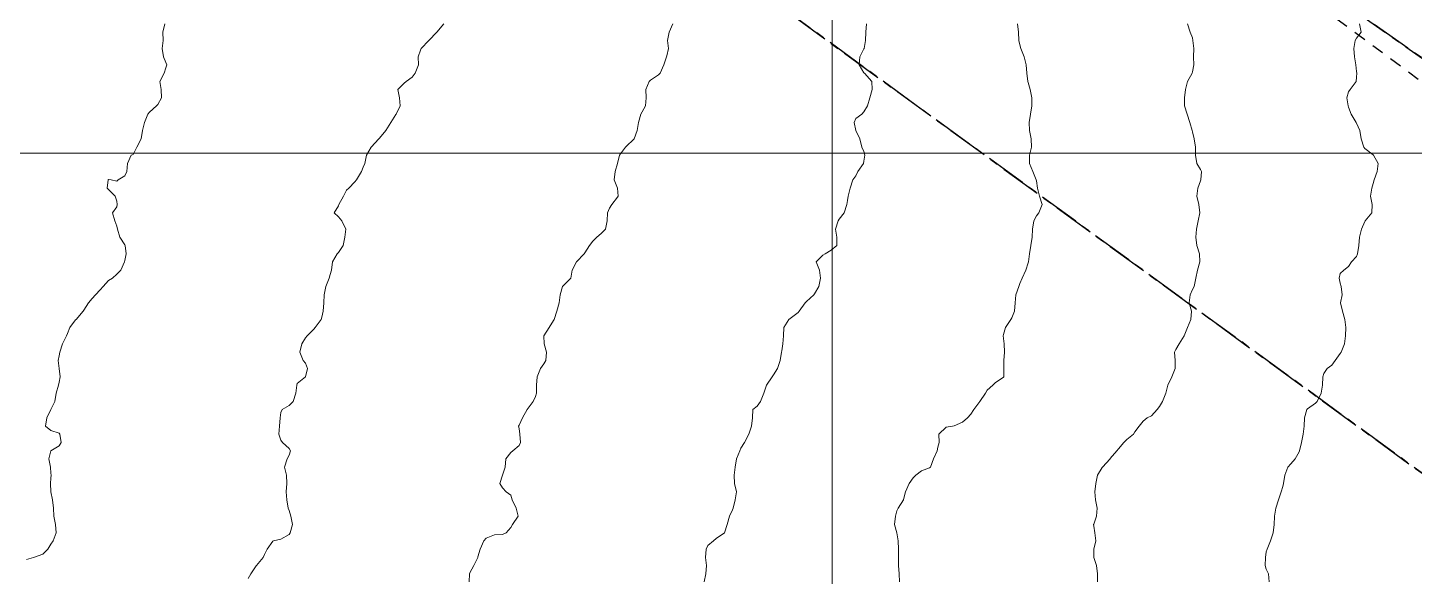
# Model space of a CAD drawing. Header units: centimetres. Extents: x 0 to 642158, y -847 to 649707.
# Drawn here: x 617417.8 to 617502.3, y 621461.6 to 621495 of the extents above; entities that cross this region are included whole.
import ezdxf

# ---------------------------------------------------------------- set-up
doc = ezdxf.new("R2010")
doc.units = ezdxf.units.CM
doc.header["$MEASUREMENT"] = 0
doc.linetypes.add('CENTERX2', pattern=[4, 2.5, -0.5, 0.5, -0.5])
doc.linetypes.add('JIS_02_0.7', pattern=[1.35, 0.75, -0.6])
for name, color, linetype, lineweight in [('MEV_grille', 254, 'Continuous', 9), ('WAL_parcellaire agricole', 7, 'JIS_02_0.7', 25), ('WAL_topographie 0.5', 253, 'Continuous', 20)]:
    doc.layers.add(name, color=color, linetype=linetype, lineweight=lineweight)
doc.layers.add('SPW_parcellaire cadastral', color=7, linetype='CENTERX2', lineweight=25, true_color=0xff0542)

# ---------------------------------------------------------------- blocks, each defined once
blk = doc.blocks.new('*U114')
at = {"layer": 'MEV_grille', "transparency": 33554687}
blk.add_lwpolyline([(-1338.461, 0), (1338.461, 0)], dxfattribs=at)
blk = doc.blocks.new('*U115')
at = {"layer": 'MEV_grille', "color": 0, "linetype": 'ByBlock', "lineweight": -2, "transparency": 16777216}
blk.add_blockref('*U114', (0, -900), dxfattribs=at)
blk = doc.blocks.new('*U112')
at = {"layer": 'MEV_grille', "transparency": 33554687}
blk.add_lwpolyline([(0, 1825.476), (0, -1825.476)], dxfattribs=at)
blk = doc.blocks.new('*U113')
at = {"layer": 'MEV_grille', "color": 0, "linetype": 'ByBlock', "lineweight": -2, "transparency": 16777216}
blk.add_blockref('*U112', (2100, 0), dxfattribs=at)

msp = doc.modelspace()

# ---------------------------------------------------------------- linework, layer by layer
at = {"layer": 'SPW_parcellaire cadastral'}
for points in [[(617439.517, 621537.504), (617436.492, 621540.114), (617439.189, 621543.82), (617446.498, 621549.642), (617542.79, 621530.025), (617542.157, 621526.132), (617539.459, 621512.032), (617531.346, 621473.099), (617439.517, 621537.504)], [(617671.264, 621373.869), (617653.06, 621358.485), (617454.636, 621502.88), (617429.077, 621521.494), (617439.517, 621537.504), (617531.346, 621473.099), (617536.473, 621469.607), (617572.364, 621444.35), (617578.348, 621439.835), (617601.291, 621423.317), (617615.532, 621413.339), (617638.572, 621396.229), (617671.264, 621373.869)], [(617400.462, 621418.735), (617391.02, 621426.366), (617388.172, 621428.262), (617374.762, 621437.189), (617369.563, 621440.651), (617364.802, 621443.929), (617359.718, 621447.446), (617352.634, 621452.361), (617348.8, 621455.044), (617345.183, 621457.594), (617341.383, 621460.26), (617337.216, 621463.193), (617349.494, 621472.884), (617407.131, 621518.652), (617415.374, 621525.368), (617420.293, 621521.959), (617423.462, 621519.763), (617426.503, 621517.656), (617429.077, 621521.494), (617454.636, 621502.88), (617653.06, 621358.485), (617541.325, 621322.196), (617400.462, 621418.735)]]:
    msp.add_lwpolyline(points, dxfattribs=at)
at = {"layer": 'WAL_parcellaire agricole'}
msp.add_lwpolyline([(617414.992, 621524.534), (617429.092, 621515.736), (617438.79, 621539.137), (617452.288, 621548.438), (617468.788, 621545.69), (617466.539, 621538.69), (617459.539, 621540.189), (617457.99, 621531.639), (617461.04, 621529.69), (617457.391, 621525.239), (617527.597, 621473.348), (617628.904, 621402.76), (617639.105, 621395.562), (617672.807, 621373.966)], dxfattribs=at)
at = {"layer": 'WAL_topographie 0.5'}
for points in [[(617426.179, 621495.25), (617426.068, 621494.75), (617426.088, 621494.25), (617426.019, 621493.75), (617426.107, 621493.25), (617426.25, 621492.893), (617426.297, 621492.75), (617426.25, 621492.568), (617426.147, 621492.25), (617425.88, 621491.75), (617425.962, 621491.25), (617425.984, 621490.75), (617425.75, 621490.333), (617425.675, 621490.25), (617425.25, 621489.881), (617425.153, 621489.75), (617424.94, 621489.25), (617424.823, 621488.75), (617424.75, 621488.25), (617424.75, 621488.25), (617424.487, 621487.75), (617424.25, 621487.3), (617424.125, 621487.25), (617423.917, 621486.75), (617423.875, 621486.25), (617423.75, 621486), (617423.35, 621485.75), (617423.25, 621485.667), (617422.917, 621485.75), (617422.75, 621485.766), (617422.729, 621485.75), (617422.675, 621485.25), (617422.75, 621485.167), (617423.167, 621484.75), (617423.25, 621484.45), (617423.285, 621484.25), (617423.25, 621484.107), (617423, 621483.75), (617423.136, 621483.25), (617423.25, 621482.938), (617423.308, 621482.75), (617423.446, 621482.25), (617423.75, 621481.783), (617423.768, 621481.75), (617423.826, 621481.25), (617423.75, 621480.833), (617423.724, 621480.75), (617423.513, 621480.25), (617423.25, 621480), (617422.987, 621479.75), (617422.75, 621479.628), (617422.424, 621479.25), (617422.25, 621479.053), (617421.955, 621478.75), (617421.75, 621478.528), (617421.533, 621478.25), (617421.25, 621477.817), (617421.201, 621477.75), (617420.779, 621477.25), (617420.75, 621477.214), (617420.389, 621476.75), (617420.25, 621476.393), (617420.197, 621476.25), (617419.959, 621475.75), (617419.783, 621475.25), (617419.75, 621475.036), (617419.697, 621474.75), (617419.75, 621474.25), (617419.75, 621474.25), (617419.809, 621473.75), (617419.75, 621473.417), (617419.704, 621473.25), (617419.574, 621472.75), (617419.491, 621472.25), (617419.25, 621471.75), (617419.25, 621471.75), (617418.988, 621471.25), (617418.917, 621470.75), (617419.25, 621470.487), (617419.75, 621470.321), (617419.795, 621470.25), (617419.875, 621469.75), (617419.75, 621469.55), (617419.25, 621469.25), (617419.25, 621469.25), (617419.109, 621468.75), (617419.214, 621468.25), (617419.25, 621467.875), (617419.261, 621467.75), (617419.25, 621467.583), (617419.22, 621467.25), (617419.25, 621466.75), (617419.25, 621466.75), (617419.347, 621466.25), (617419.395, 621465.75), (617419.431, 621465.25), (617419.526, 621464.75), (617419.567, 621464.25), (617419.378, 621463.75), (617419.25, 621463.55), (617419.059, 621463.25), (617418.75, 621462.935), (617418.25, 621462.767), (617418.179, 621462.75), (617417.75, 621462.63)], [(617443.175, 621495.25), (617442.75, 621494.75), (617442.75, 621494.75), (617442.25, 621494.25), (617442.25, 621494.25), (617441.781, 621493.75), (617441.75, 621493.65), (617441.617, 621493.25), (617441.635, 621492.75), (617441.431, 621492.25), (617441.25, 621492.009), (617440.882, 621491.75), (617440.75, 621491.65), (617440.365, 621491.25), (617440.467, 621490.75), (617440.509, 621490.25), (617440.267, 621489.75), (617440.25, 621489.729), (617439.947, 621489.25), (617439.75, 621488.924), (617439.639, 621488.75), (617439.25, 621488.283), (617439.221, 621488.25), (617438.75, 621487.75), (617438.75, 621487.75), (617438.464, 621487.25), (617438.361, 621486.75), (617438.25, 621486.519), (617438.15, 621486.25), (617437.847, 621485.75), (617437.75, 621485.635), (617437.38, 621485.25), (617437.25, 621485.12), (617437.054, 621484.75), (617436.774, 621484.25), (617436.75, 621484.167), (617436.487, 621483.75), (617436.75, 621483.5), (617436.95, 621483.25), (617437.198, 621482.75), (617437.15, 621482.25), (617437.036, 621481.75), (617436.75, 621481.329), (617436.682, 621481.25), (617436.391, 621480.75), (617436.333, 621480.25), (617436.25, 621479.977), (617436.193, 621479.75), (617435.985, 621479.25), (617435.883, 621478.75), (617435.868, 621478.25), (617435.823, 621477.75), (617435.75, 621477.375), (617435.702, 621477.25), (617435.343, 621476.75), (617435.25, 621476.657), (617434.857, 621476.25), (617434.75, 621476.13), (617434.518, 621475.75), (617434.396, 621475.25), (617434.607, 621474.75), (617434.75, 621474.583), (617434.878, 621474.25), (617434.75, 621473.75), (617434.75, 621473.75), (617434.25, 621473.333), (617434.227, 621473.25), (617434.158, 621472.75), (617434, 621472.25), (617433.75, 621472.012), (617433.327, 621471.75), (617433.25, 621471.583), (617433.204, 621471.25), (617433.174, 621470.75), (617433.119, 621470.25), (617433.25, 621469.883), (617433.35, 621469.75), (617433.75, 621469.386), (617433.841, 621469.25), (617433.75, 621468.978), (617433.631, 621468.75), (617433.476, 621468.25), (617433.583, 621467.75), (617433.605, 621467.25), (617433.568, 621466.75), (617433.603, 621466.25), (617433.696, 621465.75), (617433.75, 621465.607), (617433.854, 621465.25), (617433.964, 621464.75), (617433.823, 621464.25), (617433.75, 621464.153), (617433.25, 621463.855), (617432.8, 621463.75), (617432.75, 621463.728), (617432.406, 621463.25), (617432.25, 621462.917), (617432.164, 621462.75), (617431.767, 621462.25), (617431.75, 621462.23), (617431.426, 621461.75), (617431.25, 621461.454)], [(617457.122, 621495.25), (617456.9, 621494.75), (617456.792, 621494.25), (617456.855, 621493.75), (617456.75, 621493.306), (617456.736, 621493.25), (617456.557, 621492.75), (617456.336, 621492.25), (617456.25, 621492.146), (617455.75, 621491.819), (617455.679, 621491.75), (617455.479, 621491.25), (617455.5, 621490.75), (617455.447, 621490.25), (617455.25, 621489.889), (617455.169, 621489.75), (617455.021, 621489.25), (617454.947, 621488.75), (617454.75, 621488.25), (617454.75, 621488.25), (617454.25, 621487.769), (617454.231, 621487.75), (617453.865, 621487.25), (617453.75, 621486.75), (617453.75, 621486.75), (617453.605, 621486.25), (617453.55, 621485.75), (617453.75, 621485.25), (617453.75, 621485.25), (617453.786, 621484.75), (617453.75, 621484.7), (617453.39, 621484.25), (617453.25, 621484.017), (617453.129, 621483.75), (617453.107, 621483.25), (617453.007, 621482.75), (617452.75, 621482.484), (617452.491, 621482.25), (617452.25, 621482.009), (617452.036, 621481.75), (617451.75, 621481.296), (617451.721, 621481.25), (617451.25, 621480.75), (617451.25, 621480.75), (617450.99, 621480.25), (617450.909, 621479.75), (617450.75, 621479.598), (617450.387, 621479.25), (617450.25, 621478.75), (617450.25, 621478.75), (617450.197, 621478.25), (617450.06, 621477.75), (617449.898, 621477.25), (617449.75, 621477.028), (617449.583, 621476.75), (617449.25, 621476.25), (617449.272, 621475.75), (617449.42, 621475.25), (617449.375, 621474.75), (617449.25, 621474.55), (617449.053, 621474.25), (617448.859, 621473.75), (617448.81, 621473.25), (617448.807, 621472.75), (617448.75, 621472.542), (617448.615, 621472.25), (617448.25, 621471.75), (617448.25, 621471.75), (617447.964, 621471.25), (617447.75, 621470.809), (617447.712, 621470.75), (617447.75, 621470.607), (617447.798, 621470.25), (617447.848, 621469.75), (617447.75, 621469.57), (617447.369, 621469.25), (617447.25, 621469.146), (617446.953, 621468.75), (617446.911, 621468.25), (617446.75, 621467.75), (617446.75, 621467.75), (617446.573, 621467.25), (617446.75, 621466.977), (617446.959, 621466.75), (617447.25, 621466.531), (617447.337, 621466.25), (617447.574, 621465.75), (617447.696, 621465.25), (617447.345, 621464.75), (617447.25, 621464.568), (617446.958, 621464.25), (617446.75, 621464.15), (617446.25, 621464.125), (617445.75, 621463.917), (617445.609, 621463.75), (617445.391, 621463.25), (617445.25, 621462.786), (617445.234, 621462.75), (617444.987, 621462.25), (617444.75, 621461.8), (617444.738, 621461.75), (617444.706, 621461.25)], [(617468.914, 621495.25), (617468.875, 621494.75), (617468.839, 621494.25), (617468.759, 621493.75), (617468.75, 621493.725), (617468.506, 621493.25), (617468.457, 621492.75), (617468.75, 621492.278), (617468.792, 621492.25), (617469.222, 621491.75), (617469.25, 621491.251), (617469.25, 621491.25), (617469.25, 621491.25), (617469.107, 621490.75), (617468.959, 621490.25), (617468.75, 621489.893), (617468.625, 621489.75), (617468.25, 621489.478), (617468.146, 621489.25), (617468.25, 621488.75), (617468.25, 621488.75), (617468.51, 621488.25), (617468.625, 621487.75), (617468.75, 621487.477), (617468.806, 621487.25), (617468.75, 621486.893), (617468.721, 621486.75), (617468.384, 621486.25), (617468.25, 621485.988), (617468.071, 621485.75), (617467.91, 621485.25), (617467.786, 621484.75), (617467.75, 621484.5), (617467.718, 621484.25), (617467.543, 621483.75), (617467.25, 621483.345), (617467.173, 621483.25), (617467.029, 621482.75), (617467.109, 621482.25), (617467.102, 621481.75), (617466.75, 621481.462), (617466.382, 621481.25), (617466.25, 621481.169), (617465.844, 621480.75), (617466.046, 621480.25), (617466.105, 621479.75), (617466.011, 621479.25), (617465.75, 621478.808), (617465.705, 621478.75), (617465.25, 621478.345), (617465.169, 621478.25), (617464.803, 621477.75), (617464.75, 621477.661), (617464.25, 621477.293), (617464.182, 621477.25), (617463.878, 621476.75), (617463.848, 621476.25), (617463.816, 621475.75), (617463.75, 621475.333), (617463.737, 621475.25), (617463.642, 621474.75), (617463.481, 621474.25), (617463.25, 621473.875), (617463.167, 621473.75), (617462.821, 621473.25), (617462.75, 621473.063), (617462.648, 621472.75), (617462.453, 621472.25), (617462.25, 621471.967), (617461.987, 621471.75), (617461.962, 621471.25), (617461.906, 621470.75), (617461.75, 621470.25), (617461.75, 621470.25), (617461.477, 621469.75), (617461.25, 621469.393), (617461.199, 621469.25), (617461, 621468.75), (617460.901, 621468.25), (617460.847, 621467.75), (617460.878, 621467.25), (617460.988, 621466.75), (617460.91, 621466.25), (617460.778, 621465.75), (617460.75, 621465.643), (617460.573, 621465.25), (617460.426, 621464.75), (617460.25, 621464.25), (617460.25, 621464.25), (617459.75, 621463.897), (617459.594, 621463.75), (617459.25, 621463.475), (617459.135, 621463.25), (617459.095, 621462.75), (617459.161, 621462.25), (617459.125, 621461.75), (617459.016, 621461.25)], [(617478.099, 621495.25), (617478.16, 621494.75), (617478.192, 621494.25), (617478.25, 621493.984), (617478.311, 621493.75), (617478.5, 621493.25), (617478.633, 621492.75), (617478.667, 621492.25), (617478.73, 621491.75), (617478.75, 621491.679), (617478.865, 621491.25), (617478.978, 621490.75), (617478.974, 621490.25), (617478.892, 621489.75), (617478.816, 621489.25), (617478.83, 621488.75), (617478.937, 621488.25), (617478.962, 621487.75), (617478.84, 621487.25), (617478.828, 621486.75), (617479.026, 621486.25), (617479.24, 621485.75), (617479.25, 621485.694), (617479.314, 621485.25), (617479.441, 621484.75), (617479.612, 621484.25), (617479.398, 621483.75), (617479.25, 621483.55), (617479.088, 621483.25), (617479.02, 621482.75), (617479, 621482.25), (617478.917, 621481.75), (617478.835, 621481.25), (617478.763, 621480.75), (617478.75, 621480.7), (617478.609, 621480.25), (617478.385, 621479.75), (617478.25, 621479.432), (617478.185, 621479.25), (617478, 621478.75), (617477.954, 621478.25), (617477.917, 621477.75), (617477.75, 621477.35), (617477.699, 621477.25), (617477.375, 621476.75), (617477.25, 621476.333), (617477.231, 621476.25), (617477.25, 621476.083), (617477.288, 621475.75), (617477.317, 621475.25), (617477.274, 621474.75), (617477.264, 621474.25), (617477.263, 621473.75), (617477.25, 621473.719), (617476.75, 621473.375), (617476.607, 621473.25), (617476.25, 621472.938), (617476.143, 621472.75), (617475.808, 621472.25), (617475.75, 621472.175), (617475.435, 621471.75), (617475.25, 621471.472), (617475.059, 621471.25), (617474.75, 621470.979), (617474.25, 621470.769), (617474.15, 621470.75), (617473.75, 621470.679), (617473.306, 621470.25), (617473.331, 621469.75), (617473.25, 621469.458), (617473.2, 621469.25), (617472.983, 621468.75), (617472.798, 621468.25), (617472.75, 621468.206), (617472.25, 621468.017), (617471.902, 621467.75), (617471.75, 621467.604), (617471.5, 621467.25), (617471.286, 621466.75), (617471.25, 621466.607), (617471.15, 621466.25), (617470.825, 621465.75), (617470.75, 621465.583), (617470.664, 621465.25), (617470.62, 621464.75), (617470.75, 621464.25), (617470.75, 621464.25), (617470.831, 621463.75), (617470.858, 621463.25), (617470.851, 621462.75), (617470.848, 621462.25), (617470.893, 621461.75), (617470.921, 621461.25)], [(617488.448, 621495.25), (617488.607, 621494.75), (617488.75, 621494.397), (617488.786, 621494.25), (617488.835, 621493.75), (617488.81, 621493.25), (617488.839, 621492.75), (617488.75, 621492.333), (617488.731, 621492.25), (617488.458, 621491.75), (617488.339, 621491.25), (617488.272, 621490.75), (617488.262, 621490.25), (617488.428, 621489.75), (617488.601, 621489.25), (617488.73, 621488.75), (617488.75, 621488.683), (617488.852, 621488.25), (617488.935, 621487.75), (617488.929, 621487.25), (617489.028, 621486.75), (617489.25, 621486.375), (617489.307, 621486.25), (617489.271, 621485.75), (617489.25, 621485.7), (617489.089, 621485.25), (617489.029, 621484.75), (617489.143, 621484.25), (617489.205, 621483.75), (617489.1, 621483.25), (617489.005, 621482.75), (617488.969, 621482.25), (617489.012, 621481.75), (617489.189, 621481.25), (617489.197, 621480.75), (617489.059, 621480.25), (617488.969, 621479.75), (617488.861, 621479.25), (617488.75, 621479.068), (617488.623, 621478.75), (617488.554, 621478.25), (617488.705, 621477.75), (617488.665, 621477.25), (617488.458, 621476.75), (617488.25, 621476.25), (617488.25, 621476.25), (617487.95, 621475.75), (617487.75, 621475.417), (617487.657, 621475.25), (617487.696, 621474.75), (617487.692, 621474.25), (617487.5, 621473.75), (617487.25, 621473.25), (617487.25, 621473.25), (617487.127, 621472.75), (617486.926, 621472.25), (617486.75, 621471.944), (617486.604, 621471.75), (617486.25, 621471.378), (617485.987, 621471.25), (617485.75, 621471.054), (617485.509, 621470.75), (617485.25, 621470.393), (617485.169, 621470.25), (617484.75, 621469.934), (617484.566, 621469.75), (617484.25, 621469.362), (617484.145, 621469.25), (617483.75, 621468.764), (617483.737, 621468.75), (617483.27, 621468.25), (617483.25, 621468.226), (617482.964, 621467.75), (617482.861, 621467.25), (617482.809, 621466.75), (617482.858, 621466.25), (617482.956, 621465.75), (617482.905, 621465.25), (617482.75, 621464.778), (617482.738, 621464.75), (617482.75, 621464.65), (617482.803, 621464.25), (617482.863, 621463.75), (617482.75, 621463.25), (617482.75, 621462.75), (617482.909, 621462.25), (617482.974, 621461.75), (617482.979, 621461.25)], [(617498.919, 621495.25), (617499.033, 621494.75), (617498.75, 621494.381), (617498.671, 621494.25), (617498.574, 621493.75), (617498.613, 621493.25), (617498.708, 621492.75), (617498.75, 621492.35), (617498.762, 621492.25), (617498.75, 621492), (617498.731, 621491.75), (617498.35, 621491.25), (617498.25, 621491.107), (617498.154, 621490.75), (617498.226, 621490.25), (617498.25, 621490.179), (617498.426, 621489.75), (617498.727, 621489.25), (617498.75, 621489.202), (617498.936, 621488.75), (617499.024, 621488.25), (617499.185, 621487.75), (617499.25, 621487.662), (617499.75, 621487.281), (617499.783, 621487.25), (617500.066, 621486.75), (617499.994, 621486.25), (617499.825, 621485.75), (617499.75, 621485.519), (617499.68, 621485.25), (617499.595, 621484.75), (617499.69, 621484.25), (617499.671, 621483.75), (617499.27, 621483.25), (617499.25, 621483.219), (617499.042, 621482.75), (617498.935, 621482.25), (617498.89, 621481.75), (617498.81, 621481.25), (617498.75, 621481.071), (617498.429, 621480.75), (617498.25, 621480.472), (617497.965, 621480.25), (617497.75, 621480.036), (617497.691, 621479.75), (617497.75, 621479.464), (617497.815, 621479.25), (617497.867, 621478.75), (617497.764, 621478.25), (617497.881, 621477.75), (617498.036, 621477.25), (617498.083, 621476.75), (617498.071, 621476.25), (617498.005, 621475.75), (617497.808, 621475.25), (617497.75, 621475.167), (617497.445, 621474.75), (617497.25, 621474.464), (617496.95, 621474.25), (617496.75, 621473.942), (617496.689, 621473.75), (617496.662, 621473.25), (617496.583, 621472.75), (617496.345, 621472.25), (617496.25, 621472.139), (617495.75, 621471.794), (617495.722, 621471.75), (617495.579, 621471.25), (617495.55, 621470.75), (617495.487, 621470.25), (617495.393, 621469.75), (617495.279, 621469.25), (617495.25, 621469.182), (617495.012, 621468.75), (617494.75, 621468.441), (617494.564, 621468.25), (617494.378, 621467.75), (617494.294, 621467.25), (617494.25, 621467.068), (617494.158, 621466.75), (617493.994, 621466.25), (617493.829, 621465.75), (617493.75, 621465.25), (617493.75, 621465.249), (617493.734, 621464.75), (617493.669, 621464.25), (617493.5, 621463.75), (617493.296, 621463.25), (617493.25, 621463.083), (617493.193, 621462.75), (617493.181, 621462.25), (617493.25, 621462.028), (617493.389, 621461.75), (617493.424, 621461.25)]]:
    msp.add_lwpolyline(points, dxfattribs=at)

# ---------------------------------------------------------------- block references
at = {"layer": 'MEV_grille', "transparency": 33554687}
for name, p in [('*U113', (615366.814, 620593.644)), ('*U115', (616669.481, 622387.381))]:
    msp.add_blockref(name, p, dxfattribs=at)

doc.saveas('drawing.dxf')
